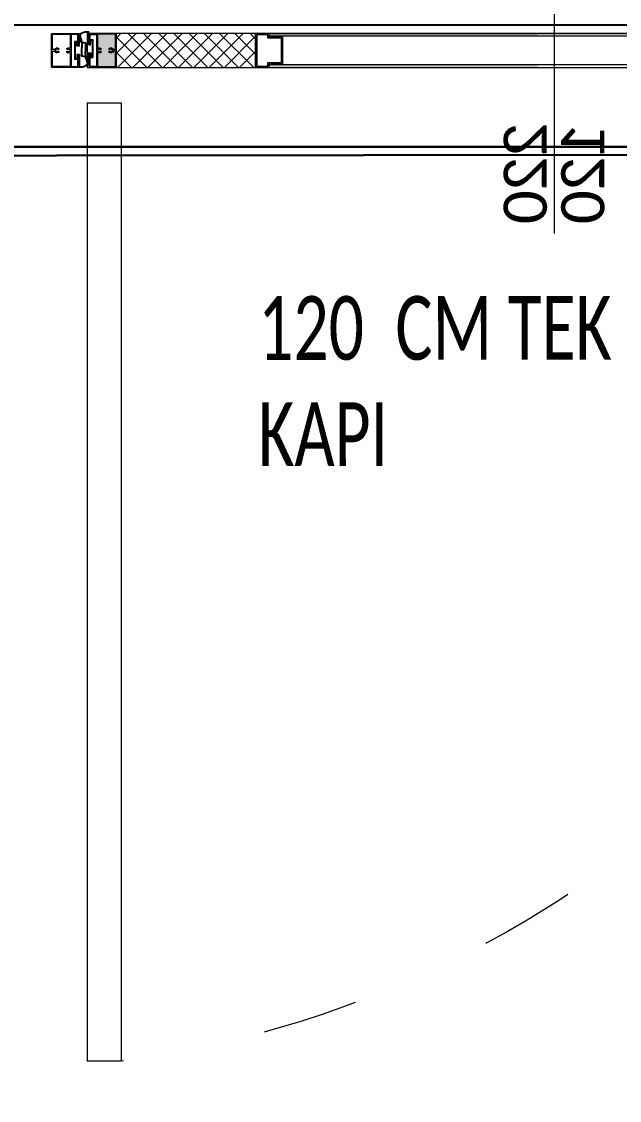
# Model space of a CAD drawing. Header units: millimetres. Extents: x -10496 to -5455, y -188 to 7293.
# Drawn here: x -7160.7 to -7085.7, y 2832.6 to 2968 of the extents above; entities that cross this region are included whole.
import ezdxf

# ---------------------------------------------------------------- set-up
doc = ezdxf.new("R2010")
doc.units = ezdxf.units.MM
doc.linetypes.add('ACAD_ISO03W100', pattern=[30, 12, -18])
for name, color, linetype in [('02_BEMASSUNG', 4, 'Continuous'), ('GJC ALAN', 2, 'Continuous'), ('İÇERİK1', 14, 'Continuous'), ('Kıtc-006 Yazı 001', 1, 'Continuous')]:
    doc.layers.add(name, color=color, linetype=linetype)
for name, color, linetype, lineweight in [('A-RCON-1', 8, 'Continuous', 5), ('GJC_duvar', 10, 'Continuous', 30), ('GJC_ölçüler', 253, 'Continuous', 5), ('Yazı', 1, 'Continuous', 18)]:
    doc.layers.add(name, color=color, linetype=linetype, lineweight=lineweight)
doc.styles.get("Standard").update_dxf_attribs({"font": 'calibri.ttf', "height": 15})
doc.styles.add('Ölçü50', font='calibri.ttf', dxfattribs={"width": 0.7})

# ---------------------------------------------------------------- blocks, each defined once
blk = doc.blocks.new('ADSAFDF')
for p, q in [((21262.34, -21268.38), (21264.66, -21266.77)), ((21264.66, -21266.77), (21270.38, -21267.22)), ((21270.38, -21267.22), (21278.27, -21268.63)), ((21261.02, -21269.79), (21262.34, -21268.38)), ((21278.27, -21268.63), (21292.07, -21276.4)), ((21247.31, -21273.41), (21256.11, -21270.2)), ((21256.11, -21270.2), (21250.72, -21271.44)), ((21256.11, -21270.2), (21251.87, -21271.84)), ((21256.11, -21270.2), (21251.9, -21275.08)), ((21261.17, -21269.76), (21256.11, -21270.2)), ((21256.11, -21270.2), (21256.11, -21270.2)), ((21257.32, -21272.41), (21261.02, -21269.79)), ((21250.72, -21271.44), (21244.84, -21273.65)), ((21251.87, -21271.84), (21249.58, -21273.94)), ((21279.43, -21271.97), (21278.76, -21274.43)), ((21215.46, -21274.95), (21219.5, -21274.25)), ((21219.5, -21274.25), (21222.21, -21274.4)), ((21233.74, -21274.44), (21222.66, -21274.59)), ((21231.71, -21278.77), (21233.74, -21274.44)), ((21233.74, -21274.44), (21237.08, -21273.82)), ((21233.74, -21274.44), (21233.74, -21274.44)), ((21237.08, -21273.82), (21242.15, -21274.74)), ((21242.55, -21274.44), (21241.72, -21275.08)), ((21244.84, -21273.65), (21242.55, -21274.44)), ((21244.26, -21279.78), (21247.31, -21273.41)), ((21249.58, -21273.94), (21247.36, -21276)), ((21278.76, -21274.43), (21276.56, -21276.22)), ((21209.1, -21276.46), (21210.96, -21275.72)), ((21210.96, -21275.72), (21215.46, -21274.95)), ((21222.66, -21274.59), (21216.44, -21276.64)), ((21251.9, -21275.08), (21248.72, -21282.18)), ((21270.07, -21275.17), (21270.71, -21281.97)), ((21208.21, -21278.1), (21209.1, -21276.46)), ((21216.44, -21276.64), (21213.19, -21277.78)), ((21247.36, -21276), (21245.7, -21281.37)), ((21276.56, -21276.22), (21270.08, -21276.47)), ((21291.99, -21280.36), (21276.56, -21276.22)), ((21292.07, -21276.4), (21294.15, -21277.14)), ((21294.15, -21277.14), (21298.59, -21279.39)), ((21208.12, -21279.52), (21208.21, -21278.1)), ((21213.19, -21277.78), (21211.6, -21278.1)), ((21211.6, -21278.1), (21213.58, -21281.03)), ((21211.87, -21281.41), (21208.12, -21279.52)), ((21233.5, -21282.16), (21231.71, -21278.77)), ((21243.7, -21285.09), (21244.26, -21279.78)), ((21298.59, -21279.39), (21299.34, -21280.85)), ((21213.58, -21281.03), (21220.83, -21282.23)), ((21293.14, -21281.16), (21291.99, -21280.36)), ((21294.94, -21282.28), (21293.14, -21281.16)), ((21296.96, -21280.9), (21299.5, -21282.98)), ((21299.34, -21280.85), (21302.01, -21282.61)), ((21214.4, -21281.81), (21211.87, -21281.41)), ((21218.22, -21282.74), (21214.4, -21281.81)), ((21220.83, -21282.23), (21229.2, -21283.88)), ((21236.95, -21283.08), (21233.5, -21282.16)), ((21245.7, -21281.37), (21246.08, -21283.28)), ((21248.72, -21282.18), (21248.87, -21285.9)), ((21270.71, -21281.97), (21270.4, -21285.65)), ((21296.85, -21283.22), (21294.94, -21282.28)), ((21222.1, -21284.65), (21218.22, -21282.74)), ((21229.2, -21283.88), (21233.41, -21283.22)), ((21229.46, -21283.94), (21229.35, -21285.13)), ((21233.41, -21283.22), (21236.95, -21283.08)), ((21240.16, -21283.84), (21236.95, -21283.08)), ((21241.95, -21284.56), (21240.16, -21283.84)), ((21246.08, -21283.28), (21244.9, -21287.18)), ((21298.45, -21283.71), (21296.85, -21283.22)), ((21299.97, -21284.33), (21298.45, -21283.71)), ((21300.95, -21283.37), (21298.95, -21282.68)), ((21299.5, -21282.98), (21300.89, -21283.78)), ((21300.89, -21283.78), (21299.97, -21284.33)), ((21302.61, -21284.81), (21300.95, -21283.37)), ((21302.01, -21282.61), (21302.97, -21284.45)), ((21225.05, -21284.42), (21222.1, -21284.65)), ((21227.42, -21284.84), (21225.05, -21284.42)), ((21229.35, -21285.13), (21227.42, -21284.84)), ((21241.95, -21284.56), (21243.7, -21285.09)), ((21243.7, -21285.09), (21244.9, -21287.18)), ((21265.93, -21284.81), (21261.09, -21285.56)), ((21262.45, -21285.61), (21265.93, -21284.81)), ((21265.93, -21284.81), (21270.4, -21285.65)), ((21302.97, -21284.45), (21302.61, -21284.81)), ((21248.87, -21285.9), (21246.16, -21285.76)), ((21248.87, -21285.9), (21246.26, -21290.71)), ((21256.91, -21286.27), (21255.34, -21289.95)), ((21261.09, -21285.56), (21256.91, -21286.27)), ((21259.55, -21288.99), (21262.45, -21285.61)), ((21270.4, -21285.65), (21272.22, -21286.27)), ((21270.4, -21285.65), (21272.22, -21286.27)), ((21272.22, -21286.27), (21276.95, -21291.08)), ((21244.9, -21287.18), (21242.29, -21289.55)), ((21258.55, -21294.26), (21259.55, -21288.99)), ((21242.29, -21289.55), (21241.25, -21295.64)), ((21255.34, -21289.95), (21255.73, -21293.12)), ((21246.26, -21290.71), (21244.1, -21295.01)), ((21276.95, -21291.08), (21278.18, -21294)), ((21281.34, -21293.15), (21278.18, -21294)), ((21287.82, -21293.14), (21281.34, -21293.15)), ((21287.83, -21294.99), (21287.82, -21293.14)), ((21260.69, -21299.16), (21258.55, -21294.26)), ((21278.18, -21294), (21278.24, -21295.02)), ((21241.25, -21295.64), (21242.97, -21301.15)), ((21244.1, -21295.01), (21243.88, -21300.23)), ((21278.31, -21296.23), (21278.24, -21295.02)), ((21285.2, -21299.84), (21287.83, -21294.99)), ((21278.04, -21297.86), (21278.31, -21296.23)), ((21215.72, -21297.85), (21216.39, -21297.67)), ((21215.75, -21298.62), (21215.72, -21297.85)), ((21217.38, -21299.56), (21215.75, -21298.62)), ((21216.39, -21297.67), (21218.32, -21298.05)), ((21218.32, -21298.05), (21218.67, -21297.58)), ((21218.67, -21297.58), (21222.07, -21298.04)), ((21221.87, -21298.76), (21221.17, -21299.97)), ((21223, -21297.63), (21221.87, -21298.76)), ((21222.07, -21298.04), (21223, -21297.63)), ((21225.83, -21297.52), (21223, -21297.63)), ((21234.38, -21298.82), (21225.83, -21297.52)), ((21229.7, -21299.63), (21234.38, -21298.82)), ((21234.38, -21298.82), (21238.13, -21299.78)), ((21276.91, -21299.74), (21278.04, -21297.86)), ((21219.31, -21300.9), (21217.38, -21299.56)), ((21221.17, -21299.97), (21224.32, -21303.28)), ((21228.88, -21303.36), (21229.7, -21299.63)), ((21238.13, -21299.78), (21242.97, -21301.15)), ((21264.5, -21301.33), (21260.69, -21299.16)), ((21275.37, -21301.08), (21276.91, -21299.74)), ((21282.85, -21301.42), (21285.2, -21299.84)), ((21220.41, -21301.51), (21219.31, -21300.9)), ((21223.27, -21302.77), (21220.41, -21301.51)), ((21242.97, -21301.15), (21245.13, -21303.35)), ((21243.88, -21300.23), (21243.72, -21301.49)), ((21264.97, -21301.5), (21262.43, -21303.81)), ((21266.98, -21302.22), (21264.5, -21301.33)), ((21274.45, -21301.41), (21272.66, -21302.09)), ((21274.45, -21301.41), (21282.85, -21301.42)), ((21274.47, -21301.42), (21275.37, -21301.08)), ((21267.82, -21302.2), (21265.04, -21303.37)), ((21272.66, -21302.09), (21266.98, -21302.22)), ((21224.32, -21303.28), (21227.59, -21305.81)), ((21230.68, -21306.54), (21228.88, -21303.36)), ((21245.13, -21303.35), (21248.45, -21305.16)), ((21262.43, -21303.81), (21259.24, -21308.03)), ((21265.04, -21303.37), (21262.43, -21303.81)), ((21248.45, -21305.16), (21253.36, -21306.14)), ((21227.59, -21305.81), (21229.65, -21306.6)), ((21229.65, -21306.6), (21230.68, -21306.54)), ((21235.92, -21307.95), (21230.68, -21306.54)), ((21240.99, -21309.68), (21235.92, -21307.95)), ((21259.24, -21308.03), (21252.06, -21311.3)), ((21246.55, -21311.44), (21240.99, -21309.68)), ((21252.06, -21311.3), (21246.55, -21311.44))]:
    blk.add_line(p, q)
blk = doc.blocks.new('120 çarpma kapı')
at = {"lineweight": 9, "true_color": 0xc7c8ca}
h = blk.add_hatch(color=9, dxfattribs=at)
h.dxf.hatch_style = 1
h.paths.add_polyline_path([(3009.12, 15205.69), (3009.09, 15205.67), (3009.07, 15205.69), (3008.85, 15205.69), (3008.83, 15205.67), (3008.8, 15205.69), (3008.59, 15205.69), (3008.56, 15205.67), (3008.54, 15205.69), (3008.33, 15205.69), (3008.3, 15205.67), (3008.27, 15205.69), (3008.06, 15205.69), (3008.04, 15205.67), (3008.01, 15205.69), (3007.8, 15205.69), (3007.77, 15205.67), (3007.75, 15205.69), (3007.68, 15205.69, 0.414214), (3007.64, 15205.65), (3007.64, 15201.47, 0.414214), (3007.68, 15201.43), (3007.75, 15201.43), (3007.77, 15201.45), (3007.8, 15201.43), (3008.01, 15201.43), (3008.04, 15201.45), (3008.06, 15201.43), (3008.27, 15201.43), (3008.3, 15201.45), (3008.33, 15201.43), (3008.54, 15201.43), (3008.56, 15201.45), (3008.59, 15201.43), (3008.8, 15201.43), (3008.83, 15201.45), (3008.85, 15201.43), (3009.07, 15201.43), (3009.09, 15201.45), (3009.12, 15201.43), (3009.33, 15201.43), (3009.36, 15201.45), (3009.38, 15201.43), (3009.6, 15201.43), (3009.62, 15201.45), (3009.65, 15201.43), (3009.86, 15201.43), (3009.89, 15201.45), (3009.91, 15201.43), (3010.13, 15201.43), (3010.15, 15201.45), (3010.18, 15201.43), (3010.39, 15201.43), (3010.42, 15201.45), (3010.44, 15201.43), (3010.65, 15201.43), (3010.68, 15201.45), (3010.71, 15201.43), (3010.92, 15201.43), (3010.94, 15201.45), (3010.97, 15201.43), (3011.03, 15201.43, 0.414214), (3011.05, 15201.45), (3011.05, 15202.92), (3010.94, 15202.92), (3010.92, 15202.92), (3010.92, 15201.58, -0.414214), (3010.9, 15201.55), (3010.11, 15201.55), (3010.11, 15205.56), (3010.9, 15205.56, -0.414214), (3010.92, 15205.54), (3010.92, 15204.2), (3010.94, 15204.2), (3011.05, 15204.2), (3011.05, 15205.67, 0.414214), (3011.03, 15205.69), (3010.97, 15205.69), (3010.94, 15205.67), (3010.92, 15205.69), (3010.71, 15205.69), (3010.68, 15205.67), (3010.65, 15205.69), (3010.44, 15205.69), (3010.42, 15205.67), (3010.39, 15205.69), (3010.18, 15205.69), (3010.15, 15205.67), (3010.13, 15205.69), (3009.91, 15205.69), (3009.89, 15205.67), (3009.86, 15205.69), (3009.65, 15205.69), (3009.62, 15205.67), (3009.6, 15205.69), (3009.38, 15205.69), (3009.36, 15205.67), (3009.33, 15205.69)])
h.paths.add_polyline_path([(3009.96, 15205.58, -0.414214), (3009.98, 15205.56), (3009.98, 15203.89, -0.561991), (3009.92, 15203.85, 0.306782), (3009.56, 15203.81, 1), (3009.66, 15203.68, -0.054412), (3009.69, 15203.7, 0.301481), (3009.7, 15203.72, -0.405143), (3009.71, 15203.74, -0.083097), (3009.77, 15203.75, -0.083097), (3009.84, 15203.74, -0.405143), (3009.85, 15203.72, 0.301481), (3009.85, 15203.7, -0.145709), (3009.92, 15203.64, 0.301473), (3009.94, 15203.63, -0.405144), (3009.96, 15203.62, -0.083419), (3009.97, 15203.56, -0.082774), (3009.96, 15203.5, -0.405142), (3009.94, 15203.48, 0.301489), (3009.92, 15203.48, -0.145709), (3009.85, 15203.41, 0.301481), (3009.85, 15203.39, -0.405143), (3009.84, 15203.37, -0.083097), (3009.77, 15203.36, -0.083097), (3009.71, 15203.37, -0.405143), (3009.7, 15203.39, 0.301481), (3009.69, 15203.41, -0.054412), (3009.66, 15203.43, 1), (3009.56, 15203.31, 0.306781), (3009.92, 15203.27, -0.561991), (3009.98, 15203.23), (3009.98, 15201.55, -0.414214), (3009.96, 15201.53), (3007.79, 15201.53, -0.414214), (3007.75, 15201.58), (3007.75, 15203.41, -0.414214), (3007.79, 15203.45), (3007.99, 15203.45, -0.306059), (3008.02, 15203.44, 0.514738), (3008.54, 15203.31, 1), (3008.43, 15203.43, -0.054412), (3008.4, 15203.41, 0.301481), (3008.4, 15203.39, -0.405143), (3008.39, 15203.37, -0.083097), (3008.32, 15203.36, -0.083097), (3008.26, 15203.37, -0.405143), (3008.25, 15203.39, 0.301481), (3008.24, 15203.41, -0.145709), (3008.18, 15203.48, 0.301473), (3008.16, 15203.48, -0.405144), (3008.14, 15203.5, -0.083419), (3008.13, 15203.56, -0.082774), (3008.14, 15203.62, -0.405142), (3008.16, 15203.63, 0.301489), (3008.18, 15203.64, -0.145709), (3008.24, 15203.7, 0.301481), (3008.25, 15203.72, -0.405143), (3008.26, 15203.74, -0.083097), (3008.32, 15203.75, -0.083097), (3008.39, 15203.74, -0.405143), (3008.4, 15203.72, 0.301481), (3008.4, 15203.7, -0.054412), (3008.43, 15203.68, 1), (3008.54, 15203.81, 0.514738), (3008.02, 15203.68, -0.306059), (3007.99, 15203.67), (3007.79, 15203.67, -0.414214), (3007.75, 15203.71), (3007.75, 15205.54, -0.414214), (3007.79, 15205.58)], flags=16)
h = blk.add_hatch(color=9, dxfattribs=at)
h.dxf.hatch_style = 1
h.paths.add_polyline_path([(3009.98, 15201.55), (3009.98, 15203.23, 0.561991), (3009.92, 15203.27, -0.306781), (3009.56, 15203.31, -1), (3009.66, 15203.43, 0.045173), (3009.69, 15203.42, -0.405963), (3009.7, 15203.39, 0.405143), (3009.71, 15203.37, 0.083097), (3009.77, 15203.36, 0.083097), (3009.84, 15203.37, 0.405143), (3009.85, 15203.39, -0.405963), (3009.86, 15203.42, 0.126935), (3009.92, 15203.47, -0.405953), (3009.94, 15203.48, 0.405142), (3009.96, 15203.5, 0.082774), (3009.97, 15203.56, 0.083419), (3009.96, 15203.62, 0.405144), (3009.94, 15203.63, -0.405974), (3009.92, 15203.64, 0.126932), (3009.86, 15203.7, -0.405963), (3009.85, 15203.72, 0.405143), (3009.84, 15203.74, 0.083097), (3009.77, 15203.75, 0.083097), (3009.71, 15203.74, 0.405143), (3009.7, 15203.72, -0.405963), (3009.69, 15203.7, 0.045173), (3009.66, 15203.68, -1), (3009.56, 15203.81, -0.306781), (3009.92, 15203.85, 0.561991), (3009.98, 15203.89), (3009.98, 15205.56, 0.414214), (3009.96, 15205.58), (3007.79, 15205.58, 0.414214), (3007.75, 15205.54), (3007.75, 15203.71, 0.414214), (3007.79, 15203.67), (3007.99, 15203.67, 0.306059), (3008.02, 15203.68, -0.514738), (3008.54, 15203.81, -1), (3008.43, 15203.68, 0.045173), (3008.41, 15203.7, -0.405963), (3008.4, 15203.72, 0.405143), (3008.39, 15203.74, 0.083097), (3008.32, 15203.75, 0.083097), (3008.26, 15203.74, 0.405143), (3008.25, 15203.72, -0.405963), (3008.24, 15203.7, 0.126935), (3008.18, 15203.64, -0.405953), (3008.16, 15203.63, 0.405142), (3008.14, 15203.62, 0.082774), (3008.13, 15203.56, 0.083419), (3008.14, 15203.5, 0.405144), (3008.16, 15203.48, -0.405974), (3008.18, 15203.47, 0.126932), (3008.24, 15203.42, -0.405963), (3008.25, 15203.39, 0.405143), (3008.26, 15203.37, 0.083097), (3008.32, 15203.36, 0.083097), (3008.39, 15203.37, 0.405143), (3008.4, 15203.39, -0.405963), (3008.41, 15203.42, 0.045173), (3008.43, 15203.43, -1), (3008.54, 15203.31, -0.514738), (3008.02, 15203.44, 0.306059), (3007.99, 15203.45), (3007.79, 15203.45, 0.414214), (3007.75, 15203.41), (3007.75, 15201.58, 0.414214), (3007.79, 15201.53), (3009.96, 15201.53, 0.414214)], flags=17)
h.paths.add_polyline_path([(3009.98, 15201.55, -0.414214), (3009.96, 15201.53), (3007.79, 15201.53, -0.414214), (3007.75, 15201.58), (3007.75, 15203.41, -0.414214), (3007.79, 15203.45), (3007.99, 15203.45, -0.306059), (3008.02, 15203.44, 0.514738), (3008.54, 15203.31, 1), (3008.43, 15203.43, -0.054412), (3008.4, 15203.41, 0.301481), (3008.4, 15203.39, -0.405143), (3008.39, 15203.37, -0.083097), (3008.32, 15203.36, -0.083097), (3008.26, 15203.37, -0.405143), (3008.25, 15203.39, 0.301481), (3008.24, 15203.41, -0.145709), (3008.18, 15203.48, 0.301473), (3008.16, 15203.48, -0.405144), (3008.14, 15203.5, -0.083419), (3008.13, 15203.56, -0.082774), (3008.14, 15203.62, -0.405142), (3008.16, 15203.63, 0.301489), (3008.18, 15203.64, -0.145709), (3008.24, 15203.7, 0.301481), (3008.25, 15203.72, -0.405143), (3008.26, 15203.74, -0.083097), (3008.32, 15203.75, -0.083097), (3008.39, 15203.74, -0.405143), (3008.4, 15203.72, 0.301481), (3008.4, 15203.7, -0.054412), (3008.43, 15203.68, 1), (3008.54, 15203.81, 0.514738), (3008.02, 15203.68, -0.306059), (3007.99, 15203.67), (3007.79, 15203.67, -0.414214), (3007.75, 15203.71), (3007.75, 15205.54, -0.414214), (3007.79, 15205.58), (3009.96, 15205.58, -0.414214), (3009.98, 15205.56), (3009.98, 15203.89, -0.561991), (3009.92, 15203.85, 0.306782), (3009.56, 15203.81, 1), (3009.66, 15203.68, -0.054412), (3009.69, 15203.7, 0.301481), (3009.7, 15203.72, -0.405143), (3009.71, 15203.74, -0.083097), (3009.77, 15203.75, -0.083097), (3009.84, 15203.74, -0.405143), (3009.85, 15203.72, 0.301481), (3009.85, 15203.7, -0.145709), (3009.92, 15203.64, 0.301473), (3009.94, 15203.63, -0.405144), (3009.96, 15203.62, -0.083419), (3009.97, 15203.56, -0.082774), (3009.96, 15203.5, -0.405142), (3009.94, 15203.48, 0.301489), (3009.92, 15203.48, -0.145709), (3009.85, 15203.41, 0.301481), (3009.85, 15203.39, -0.405143), (3009.84, 15203.37, -0.083097), (3009.77, 15203.36, -0.083097), (3009.71, 15203.37, -0.405143), (3009.7, 15203.39, 0.301481), (3009.69, 15203.41, -0.054412), (3009.66, 15203.43, 1), (3009.56, 15203.31, 0.306781), (3009.92, 15203.27, -0.561991), (3009.98, 15203.23)], flags=17)
at = {"lineweight": 9, "true_color": 0x000000}
h = blk.add_hatch(color=18, dxfattribs=at)
h.dxf.hatch_style = 1
h.paths.add_polyline_path([(3011.05, 15204.18), (3010.88, 15204.18), (3010.88, 15204.69), (3010.54, 15204.69), (3010.54, 15202.44), (3010.88, 15202.44), (3010.88, 15202.95), (3011.05, 15202.95), (3011.05, 15201.43, 0.149126), (3011.48, 15203.19), (3011.48, 15204.2, 1), (3011.48, 15205.7), (3011.05, 15205.7)])
h.paths.add_polyline_path([(3011.13, 15205.61), (3011.48, 15205.61, -1.062317), (3011.39, 15204.29), (3011.39, 15203.19, -0.120241), (3011.13, 15201.78), (3011.13, 15203.03), (3010.79, 15203.03), (3010.79, 15202.52), (3010.62, 15202.52), (3010.62, 15204.61), (3010.79, 15204.61), (3010.79, 15204.09), (3011.13, 15204.09)], flags=16)
h = blk.add_hatch(color=18, dxfattribs=at)
h.dxf.hatch_style = 1
h.paths.add_polyline_path([(3012.29, 15202.71), (3012.46, 15202.71), (3012.46, 15202.2), (3012.8, 15202.2), (3012.8, 15204.45), (3012.46, 15204.45), (3012.46, 15203.94), (3012.29, 15203.94), (3012.29, 15205.46, 0.149126), (3011.86, 15203.7), (3011.86, 15202.69, 1), (3011.86, 15201.19), (3012.29, 15201.19)])
h.paths.add_polyline_path([(3012.2, 15201.28), (3011.86, 15201.28, -1.062317), (3011.95, 15202.6), (3011.95, 15203.7, -0.120241), (3012.2, 15205.11), (3012.2, 15203.86), (3012.54, 15203.86), (3012.54, 15204.37), (3012.71, 15204.37), (3012.71, 15202.28), (3012.54, 15202.28), (3012.54, 15202.79), (3012.2, 15202.79)], flags=16)
at = {"lineweight": 9, "true_color": 0xc7c8ca}
h = blk.add_hatch(color=9, dxfattribs=at)
h.dxf.hatch_style = 1
h.paths.add_polyline_path([(3013.27, 15201.43), (3013.47, 15201.43), (3013.49, 15201.45), (3013.52, 15201.43), (3013.73, 15201.43), (3013.76, 15201.45), (3013.78, 15201.43), (3014, 15201.43), (3014.02, 15201.45), (3014.05, 15201.43), (3014.26, 15201.43), (3014.29, 15201.45), (3014.31, 15201.43), (3014.53, 15201.43), (3014.55, 15201.45), (3014.58, 15201.43), (3014.79, 15201.43), (3014.82, 15201.45), (3014.84, 15201.43), (3015.06, 15201.43), (3015.08, 15201.45), (3015.11, 15201.43), (3015.32, 15201.43), (3015.74, 15201.85), (3015.74, 15205.65, 0.668179), (3015.67, 15205.68), (3015.62, 15205.68), (3015.61, 15205.67), (3015.58, 15205.69), (3015.37, 15205.69), (3015.35, 15205.67), (3015.32, 15205.69), (3015.11, 15205.69), (3015.08, 15205.67), (3015.06, 15205.69), (3014.84, 15205.69), (3014.82, 15205.67), (3014.79, 15205.69), (3014.58, 15205.69), (3014.55, 15205.67), (3014.53, 15205.69), (3014.31, 15205.69), (3014.29, 15205.67), (3014.26, 15205.69), (3014.05, 15205.69), (3014.02, 15205.67), (3014, 15205.69), (3013.78, 15205.69), (3013.76, 15205.67), (3013.73, 15205.69), (3013.52, 15205.69), (3013.27, 15205.44)])
h = blk.add_hatch(color=9, dxfattribs=at)
h.dxf.hatch_style = 1
h.paths.add_polyline_path([(3013.4, 15201.55), (3013.4, 15203.23, -0.561991), (3013.46, 15203.27, 0.306781), (3013.82, 15203.31, 1), (3013.72, 15203.43, -0.045173), (3013.69, 15203.42, 0.405963), (3013.68, 15203.39, -0.405143), (3013.67, 15203.37, -0.083097), (3013.61, 15203.36, -0.083097), (3013.55, 15203.37, -0.405143), (3013.54, 15203.39, 0.405963), (3013.52, 15203.42, -0.126935), (3013.47, 15203.47, 0.405953), (3013.45, 15203.48, -0.405142), (3013.42, 15203.5, -0.082774), (3013.41, 15203.56, -0.083419), (3013.42, 15203.62, -0.405144), (3013.45, 15203.63, 0.405974), (3013.47, 15203.64, -0.126932), (3013.52, 15203.7, 0.405963), (3013.54, 15203.72, -0.405143), (3013.55, 15203.74, -0.083097), (3013.61, 15203.75, -0.083097), (3013.67, 15203.74, -0.405143), (3013.68, 15203.72, 0.405963), (3013.69, 15203.7, -0.045173), (3013.72, 15203.68, 1), (3013.82, 15203.81, 0.306781), (3013.46, 15203.85, -0.561991), (3013.4, 15203.89), (3013.4, 15205.56, -0.414214), (3013.42, 15205.58), (3015.59, 15205.58, -0.414214), (3015.64, 15205.54), (3015.64, 15203.71, -0.414214), (3015.59, 15203.67), (3015.39, 15203.67, -0.306059), (3015.36, 15203.68, 0.514738), (3014.84, 15203.81, 1), (3014.95, 15203.68, -0.045173), (3014.98, 15203.7, 0.405963), (3014.99, 15203.72, -0.405143), (3015, 15203.74, -0.083097), (3015.06, 15203.75, -0.083097), (3015.12, 15203.74, -0.405143), (3015.13, 15203.72, 0.405963), (3015.14, 15203.7, -0.126935), (3015.2, 15203.64, 0.405953), (3015.22, 15203.63, -0.405142), (3015.24, 15203.62, -0.082774), (3015.25, 15203.56, -0.083419), (3015.24, 15203.5, -0.405144), (3015.22, 15203.48, 0.405974), (3015.2, 15203.47, -0.126932), (3015.14, 15203.42, 0.405963), (3015.13, 15203.39, -0.405143), (3015.12, 15203.37, -0.083097), (3015.06, 15203.36, -0.083097), (3015, 15203.37, -0.405143), (3014.99, 15203.39, 0.405963), (3014.98, 15203.42, -0.045173), (3014.95, 15203.43, 1), (3014.84, 15203.31, 0.514738), (3015.36, 15203.44, -0.306059), (3015.39, 15203.45), (3015.59, 15203.45, -0.414214), (3015.64, 15203.41), (3015.64, 15201.58, -0.414214), (3015.59, 15201.53), (3013.42, 15201.53, -0.414214)], flags=17)
h.paths.add_polyline_path([(3013.4, 15201.55, 0.414214), (3013.42, 15201.53), (3015.59, 15201.53, 0.414214), (3015.64, 15201.58), (3015.64, 15203.41, 0.414214), (3015.59, 15203.45), (3015.39, 15203.45, 0.306059), (3015.36, 15203.44, -0.514738), (3014.84, 15203.31, -1), (3014.95, 15203.43, 0.054412), (3014.98, 15203.41, -0.301481), (3014.99, 15203.39, 0.405143), (3015, 15203.37, 0.083097), (3015.06, 15203.36, 0.083097), (3015.12, 15203.37, 0.405143), (3015.13, 15203.39, -0.301481), (3015.14, 15203.41, 0.145709), (3015.21, 15203.48, -0.301473), (3015.22, 15203.48, 0.405144), (3015.24, 15203.5, 0.083419), (3015.25, 15203.56, 0.082774), (3015.24, 15203.62, 0.405142), (3015.22, 15203.63, -0.301489), (3015.21, 15203.64, 0.145709), (3015.14, 15203.7, -0.301481), (3015.13, 15203.72, 0.405143), (3015.12, 15203.74, 0.083097), (3015.06, 15203.75, 0.083097), (3015, 15203.74, 0.405143), (3014.99, 15203.72, -0.301481), (3014.98, 15203.7, 0.054412), (3014.95, 15203.68, -1), (3014.84, 15203.81, -0.514738), (3015.36, 15203.68, 0.306059), (3015.39, 15203.67), (3015.59, 15203.67, 0.414214), (3015.64, 15203.71), (3015.64, 15205.54, 0.414214), (3015.59, 15205.58), (3013.42, 15205.58, 0.414214), (3013.4, 15205.56), (3013.4, 15203.89, 0.561991), (3013.46, 15203.85, -0.306782), (3013.82, 15203.81, -1), (3013.72, 15203.68, 0.054412), (3013.69, 15203.7, -0.301481), (3013.68, 15203.72, 0.405143), (3013.67, 15203.74, 0.083097), (3013.61, 15203.75, 0.083097), (3013.55, 15203.74, 0.405143), (3013.54, 15203.72, -0.301481), (3013.53, 15203.7, 0.145709), (3013.46, 15203.64, -0.301473), (3013.45, 15203.63, 0.405144), (3013.42, 15203.62, 0.083419), (3013.41, 15203.56, 0.082774), (3013.42, 15203.5, 0.405142), (3013.45, 15203.48, -0.301489), (3013.46, 15203.48, 0.145709), (3013.53, 15203.41, -0.301481), (3013.54, 15203.39, 0.405143), (3013.55, 15203.37, 0.083097), (3013.61, 15203.36, 0.083097), (3013.67, 15203.37, 0.405143), (3013.68, 15203.39, -0.301481), (3013.69, 15203.41, 0.054412), (3013.72, 15203.43, -1), (3013.82, 15203.31, -0.306781), (3013.46, 15203.27, 0.561991), (3013.4, 15203.23)], flags=17)
at = {"lineweight": 9, "true_color": 0x000000}
h = blk.add_hatch(color=18, dxfattribs=at)
h.dxf.hatch_style = 1
h.paths.add_polyline_path([(3034.93, 15205.69), (3033.23, 15205.69), (3033.23, 15201.43), (3034.93, 15201.43), (3034.93, 15201.77), (3034.93, 15201.85), (3036.64, 15201.85), (3036.64, 15205.26), (3034.93, 15205.26)])
h.paths.add_polyline_path([(3034.76, 15205.52), (3034.76, 15205.09), (3036.47, 15205.09), (3036.47, 15202.02), (3034.76, 15202.02), (3034.76, 15201.6), (3033.4, 15201.6), (3033.4, 15205.52)], flags=16)
at = {"lineweight": 9}
h = blk.add_hatch(color=4, dxfattribs=at)
h.dxf.hatch_style = 1
h.paths.add_polyline_path([(3034.55, 15205.69), (3034.55, 15205.35), (3068.66, 15205.35), (3068.66, 15205.69)])
h.paths.add_polyline_path([(3068.66, 15201.43), (3068.66, 15201.77), (3034.55, 15201.77), (3034.55, 15201.43)])
for p, q in [((3012.11, 15210.16), (3012.11, 15330.47)), ((3016.37, 15330.47), (3012.11, 15330.47)), ((3016.37, 15210.16), (3016.37, 15330.47)), ((3012.11, 15210.16), (3016.37, 15210.16)), ((3011.48, 15205.7), (3011.05, 15205.7)), ((3011.05, 15204.18), (3011.05, 15205.7)), ((3011.48, 15205.61), (3011.13, 15205.61)), ((3011.13, 15204.09), (3011.13, 15205.61)), ((3012.11, 15205.69), (3132.04, 15205.69)), ((3012.11, 15201.43), (3012.11, 15205.69)), ((3012.29, 15203.94), (3012.29, 15205.46)), ((3015.74, 15205.69), (3033.23, 15205.69)), ((3015.74, 15201.43), (3015.74, 15205.69)), ((3033.23, 15201.43), (3033.23, 15205.69)), ((3033.23, 15205.69), (3034.93, 15205.69)), ((3033.23, 15205.69), (3033.23, 15201.43)), ((3033.4, 15201.6), (3033.4, 15205.52)), ((3033.4, 15205.52), (3034.76, 15205.52)), ((3034.76, 15205.52), (3034.76, 15205.09)), ((3034.93, 15205.69), (3034.93, 15205.26)), ((3034.93, 15205.69), (3109.66, 15205.69)), ((3034.93, 15205.35), (3034.93, 15205.69)), ((3109.66, 15205.35), (3034.93, 15205.35)), ((3010.88, 15204.69), (3010.54, 15204.69)), ((3010.54, 15204.69), (3010.54, 15202.44)), ((3010.79, 15204.61), (3010.62, 15204.61)), ((3010.62, 15204.61), (3010.62, 15202.52)), ((3010.79, 15204.09), (3010.79, 15204.61)), ((3011.13, 15204.09), (3010.79, 15204.09)), ((3010.88, 15204.18), (3010.88, 15204.69)), ((3011.05, 15204.18), (3010.88, 15204.18)), ((3011.39, 15204.29), (3011.39, 15203.19)), ((3011.48, 15204.2), (3011.48, 15203.19)), ((3012.2, 15203.86), (3012.2, 15205.11)), ((3012.46, 15203.94), (3012.46, 15204.45)), ((3012.46, 15204.45), (3012.8, 15204.45)), ((3012.54, 15203.86), (3012.54, 15204.37)), ((3012.54, 15204.37), (3012.71, 15204.37)), ((3012.71, 15202.28), (3012.71, 15204.37)), ((3012.8, 15202.2), (3012.8, 15204.45)), ((3034.76, 15205.09), (3036.47, 15205.09)), ((3034.93, 15205.26), (3036.64, 15205.26)), ((3036.47, 15205.09), (3036.47, 15202.02)), ((3036.64, 15205.26), (3036.64, 15201.85)), ((3011.13, 15203.03), (3010.79, 15203.03)), ((3010.79, 15203.03), (3010.79, 15202.52)), ((3011.05, 15202.95), (3010.88, 15202.95)), ((3010.88, 15202.95), (3010.88, 15202.44)), ((3011.05, 15202.95), (3011.05, 15201.43)), ((3011.13, 15203.03), (3011.13, 15201.78)), ((3011.86, 15202.69), (3011.86, 15203.7)), ((3011.95, 15202.6), (3011.95, 15203.7)), ((3012.2, 15203.86), (3012.54, 15203.86)), ((3012.2, 15202.79), (3012.54, 15202.79)), ((3012.2, 15202.79), (3012.2, 15201.28)), ((3012.29, 15203.94), (3012.46, 15203.94)), ((3012.29, 15202.71), (3012.46, 15202.71)), ((3012.29, 15202.71), (3012.29, 15201.19)), ((3012.46, 15202.71), (3012.46, 15202.2)), ((3012.54, 15202.79), (3012.54, 15202.28)), ((3010.88, 15202.44), (3010.54, 15202.44)), ((3010.79, 15202.52), (3010.62, 15202.52)), ((3011.86, 15201.28), (3012.2, 15201.28)), ((3132.04, 15201.43), (3012.11, 15201.43)), ((3012.46, 15202.2), (3012.8, 15202.2)), ((3012.54, 15202.28), (3012.71, 15202.28)), ((3033.23, 15201.43), (3015.74, 15201.43)), ((3034.93, 15201.43), (3033.23, 15201.43)), ((3034.76, 15201.6), (3033.4, 15201.6)), ((3036.47, 15202.02), (3034.76, 15202.02)), ((3034.76, 15202.02), (3034.76, 15201.6)), ((3036.64, 15201.85), (3034.93, 15201.85)), ((3034.93, 15201.85), (3034.93, 15201.43)), ((3109.66, 15201.77), (3034.93, 15201.77)), ((3034.93, 15201.77), (3034.93, 15201.43)), ((3034.93, 15201.43), (3109.66, 15201.43)), ((3011.86, 15201.19), (3012.29, 15201.19))]:
    blk.add_line(p, q, dxfattribs=at)
at = {"color": 40, "linetype": 'Continuous', "lineweight": 9, "true_color": 0xf8d731}
for p, q in [((3015.74, 15205.68), (3015.76, 15205.69)), ((3015.74, 15203.76), (3017.67, 15205.69)), ((3015.74, 15201.85), (3019.59, 15205.69)), ((3020.17, 15201.43), (3015.9, 15205.69)), ((3017.24, 15201.43), (3021.5, 15205.69)), ((3022.08, 15201.43), (3017.82, 15205.69)), ((3019.15, 15201.43), (3023.42, 15205.69)), ((3024, 15201.43), (3019.73, 15205.69)), ((3021.07, 15201.43), (3025.33, 15205.69)), ((3025.91, 15201.43), (3021.65, 15205.69)), ((3022.98, 15201.43), (3027.24, 15205.69)), ((3027.83, 15201.43), (3023.56, 15205.69)), ((3024.9, 15201.43), (3029.16, 15205.69)), ((3029.74, 15201.43), (3025.48, 15205.69)), ((3026.81, 15201.43), (3031.07, 15205.69)), ((3031.65, 15201.43), (3027.39, 15205.69)), ((3028.72, 15201.43), (3032.99, 15205.69)), ((3033.23, 15201.77), (3029.31, 15205.69)), ((3033.23, 15203.69), (3031.22, 15205.69)), ((3033.23, 15205.6), (3033.13, 15205.69)), ((3030.64, 15201.43), (3033.23, 15204.01)), ((3018.25, 15201.43), (3015.74, 15203.94)), ((3016.34, 15201.43), (3015.74, 15202.02)), ((3032.55, 15201.43), (3033.23, 15202.1))]:
    blk.add_line(p, q, dxfattribs=at)
at = {"lineweight": 9}
for centre, radius, start, end in [((3011.47, 15204.95), 0.665, 262.8546, 89.7777), ((3011.48, 15204.95), 0.748, 270, 90), ((3014.96, 15203.88), 3.1, 149.4196, 183.3468), ((3014.96, 15203.88), 3.02, 155.9982, 183.4237), ((3008.38, 15203.01), 3.1, 329.4196, 3.3468), ((3011.86, 15201.94), 0.748, 90, 270), ((3008.37, 15203.01), 3.02, 335.9982, 3.4237), ((3011.86, 15201.94), 0.665, 82.8546, 269.7777)]:
    blk.add_arc(centre, radius, start, end, dxfattribs=at)
at = {"layer": '02_BEMASSUNG', "linetype": 'ACAD_ISO03W100', "lineweight": 9}
blk.add_arc((2998.63, 15197.41), 134.24, 5.4498, 82.4044, dxfattribs=at)
at = {"layer": 'İÇERİK1', "color": 0, "lineweight": 9}
for p, q in [((3007.64, 15205.65), (3007.64, 15201.47)), ((3007.75, 15205.69), (3007.68, 15205.69)), ((3007.77, 15205.67), (3007.75, 15205.69)), ((3007.75, 15205.54), (3007.75, 15203.71)), ((3007.8, 15205.69), (3007.77, 15205.67)), ((3009.96, 15205.58), (3007.79, 15205.58)), ((3008.01, 15205.69), (3007.8, 15205.69)), ((3008.04, 15205.67), (3008.01, 15205.69)), ((3008.06, 15205.69), (3008.04, 15205.67)), ((3008.27, 15205.69), (3008.06, 15205.69)), ((3008.3, 15205.67), (3008.27, 15205.69)), ((3008.33, 15205.69), (3008.3, 15205.67)), ((3008.54, 15205.69), (3008.33, 15205.69)), ((3008.56, 15205.67), (3008.54, 15205.69)), ((3008.59, 15205.69), (3008.56, 15205.67)), ((3008.8, 15205.69), (3008.59, 15205.69)), ((3008.83, 15205.67), (3008.8, 15205.69)), ((3008.85, 15205.69), (3008.83, 15205.67)), ((3009.07, 15205.69), (3008.85, 15205.69)), ((3009.09, 15205.67), (3009.07, 15205.69)), ((3009.12, 15205.69), (3009.09, 15205.67)), ((3009.33, 15205.69), (3009.12, 15205.69)), ((3009.36, 15205.67), (3009.33, 15205.69)), ((3009.38, 15205.69), (3009.36, 15205.67)), ((3009.6, 15205.69), (3009.38, 15205.69)), ((3009.62, 15205.67), (3009.6, 15205.69)), ((3009.65, 15205.69), (3009.62, 15205.67)), ((3009.86, 15205.69), (3009.65, 15205.69)), ((3009.89, 15205.67), (3009.86, 15205.69)), ((3009.91, 15205.69), (3009.89, 15205.67)), ((3010.13, 15205.69), (3009.91, 15205.69)), ((3009.98, 15203.89), (3009.98, 15205.56)), ((3010.11, 15201.55), (3010.11, 15205.56)), ((3010.11, 15205.56), (3010.9, 15205.56)), ((3010.15, 15205.67), (3010.13, 15205.69)), ((3010.18, 15205.69), (3010.15, 15205.67)), ((3010.39, 15205.69), (3010.18, 15205.69)), ((3010.42, 15205.67), (3010.39, 15205.69)), ((3010.44, 15205.69), (3010.42, 15205.67)), ((3010.65, 15205.69), (3010.44, 15205.69)), ((3010.68, 15205.67), (3010.65, 15205.69)), ((3010.71, 15205.69), (3010.68, 15205.67)), ((3010.92, 15205.69), (3010.71, 15205.69)), ((3010.94, 15205.67), (3010.92, 15205.69)), ((3010.92, 15205.54), (3010.92, 15204.2)), ((3010.97, 15205.69), (3010.94, 15205.67)), ((3011.03, 15205.69), (3010.97, 15205.69)), ((3011.05, 15204.2), (3011.05, 15205.67)), ((3012.33, 15204.2), (3012.33, 15205.67)), ((3012.35, 15205.69), (3012.41, 15205.69)), ((3012.41, 15205.69), (3012.44, 15205.67)), ((3012.44, 15205.67), (3012.46, 15205.69)), ((3012.46, 15205.69), (3012.68, 15205.69)), ((3012.46, 15205.54), (3012.46, 15204.2)), ((3013.27, 15205.56), (3012.48, 15205.56)), ((3012.68, 15205.69), (3012.7, 15205.67)), ((3012.7, 15205.67), (3012.73, 15205.69)), ((3012.73, 15205.69), (3012.94, 15205.69)), ((3012.94, 15205.69), (3012.97, 15205.67)), ((3012.97, 15205.67), (3012.99, 15205.69)), ((3012.99, 15205.69), (3013.2, 15205.69)), ((3013.2, 15205.69), (3013.23, 15205.67)), ((3013.23, 15205.67), (3013.26, 15205.69)), ((3013.26, 15205.69), (3013.47, 15205.69)), ((3013.27, 15201.55), (3013.27, 15205.56)), ((3013.4, 15203.89), (3013.4, 15205.56)), ((3013.42, 15205.58), (3015.59, 15205.58)), ((3013.47, 15205.69), (3013.49, 15205.67)), ((3013.49, 15205.67), (3013.52, 15205.69)), ((3013.52, 15205.69), (3013.73, 15205.69)), ((3013.73, 15205.69), (3013.76, 15205.67)), ((3013.76, 15205.67), (3013.78, 15205.69)), ((3013.78, 15205.69), (3014, 15205.69)), ((3014, 15205.69), (3014.02, 15205.67)), ((3014.02, 15205.67), (3014.05, 15205.69)), ((3014.05, 15205.69), (3014.26, 15205.69)), ((3014.26, 15205.69), (3014.29, 15205.67)), ((3014.29, 15205.67), (3014.31, 15205.69)), ((3014.31, 15205.69), (3014.53, 15205.69)), ((3014.53, 15205.69), (3014.55, 15205.67)), ((3014.55, 15205.67), (3014.58, 15205.69)), ((3014.58, 15205.69), (3014.79, 15205.69)), ((3014.79, 15205.69), (3014.82, 15205.67)), ((3014.82, 15205.67), (3014.84, 15205.69)), ((3014.84, 15205.69), (3015.06, 15205.69)), ((3015.06, 15205.69), (3015.08, 15205.67)), ((3015.08, 15205.67), (3015.11, 15205.69)), ((3015.11, 15205.69), (3015.32, 15205.69)), ((3015.32, 15205.69), (3015.35, 15205.67)), ((3015.35, 15205.67), (3015.37, 15205.69)), ((3015.37, 15205.69), (3015.58, 15205.69)), ((3015.58, 15205.69), (3015.61, 15205.67)), ((3015.61, 15205.67), (3015.64, 15205.69)), ((3015.64, 15205.69), (3015.7, 15205.69)), ((3015.64, 15205.54), (3015.64, 15203.71)), ((3015.74, 15205.65), (3015.74, 15201.47)), ((3010.92, 15204.2), (3010.94, 15204.2)), ((3010.94, 15204.2), (3011.05, 15204.2)), ((3012.44, 15204.2), (3012.33, 15204.2)), ((3012.46, 15204.2), (3012.44, 15204.2)), ((3007.75, 15203.41), (3007.75, 15201.58)), ((3007.79, 15203.67), (3007.99, 15203.67)), ((3007.99, 15203.45), (3007.79, 15203.45)), ((3009.98, 15201.55), (3009.98, 15203.23)), ((3010.94, 15202.92), (3010.92, 15202.92)), ((3010.92, 15202.92), (3010.92, 15201.58)), ((3011.05, 15202.92), (3010.94, 15202.92)), ((3011.05, 15201.45), (3011.05, 15202.92)), ((3012.33, 15202.92), (3012.44, 15202.92)), ((3012.33, 15201.45), (3012.33, 15202.92)), ((3012.44, 15202.92), (3012.46, 15202.92)), ((3012.46, 15202.92), (3012.46, 15201.58)), ((3013.4, 15201.55), (3013.4, 15203.23)), ((3015.59, 15203.67), (3015.39, 15203.67)), ((3015.39, 15203.45), (3015.59, 15203.45)), ((3015.64, 15203.41), (3015.64, 15201.58)), ((3007.68, 15201.43), (3007.75, 15201.43)), ((3007.75, 15201.43), (3007.77, 15201.45)), ((3007.77, 15201.45), (3007.8, 15201.43)), ((3007.79, 15201.53), (3009.96, 15201.53)), ((3007.8, 15201.43), (3008.01, 15201.43)), ((3008.01, 15201.43), (3008.04, 15201.45)), ((3008.04, 15201.45), (3008.06, 15201.43)), ((3008.06, 15201.43), (3008.27, 15201.43)), ((3008.27, 15201.43), (3008.3, 15201.45)), ((3008.3, 15201.45), (3008.33, 15201.43)), ((3008.33, 15201.43), (3008.54, 15201.43)), ((3008.54, 15201.43), (3008.56, 15201.45)), ((3008.56, 15201.45), (3008.59, 15201.43)), ((3008.59, 15201.43), (3008.8, 15201.43)), ((3008.8, 15201.43), (3008.83, 15201.45)), ((3008.83, 15201.45), (3008.85, 15201.43)), ((3008.85, 15201.43), (3009.07, 15201.43)), ((3009.07, 15201.43), (3009.09, 15201.45)), ((3009.09, 15201.45), (3009.12, 15201.43)), ((3009.12, 15201.43), (3009.33, 15201.43)), ((3009.33, 15201.43), (3009.36, 15201.45)), ((3009.36, 15201.45), (3009.38, 15201.43)), ((3009.38, 15201.43), (3009.6, 15201.43)), ((3009.6, 15201.43), (3009.62, 15201.45)), ((3009.62, 15201.45), (3009.65, 15201.43)), ((3009.65, 15201.43), (3009.86, 15201.43)), ((3009.86, 15201.43), (3009.89, 15201.45)), ((3009.89, 15201.45), (3009.91, 15201.43)), ((3009.91, 15201.43), (3010.13, 15201.43)), ((3010.9, 15201.55), (3010.11, 15201.55)), ((3010.13, 15201.43), (3010.15, 15201.45)), ((3010.15, 15201.45), (3010.18, 15201.43)), ((3010.18, 15201.43), (3010.39, 15201.43)), ((3010.39, 15201.43), (3010.42, 15201.45)), ((3010.42, 15201.45), (3010.44, 15201.43)), ((3010.44, 15201.43), (3010.65, 15201.43)), ((3010.65, 15201.43), (3010.68, 15201.45)), ((3010.68, 15201.45), (3010.71, 15201.43)), ((3010.71, 15201.43), (3010.92, 15201.43)), ((3010.92, 15201.43), (3010.94, 15201.45)), ((3010.94, 15201.45), (3010.97, 15201.43)), ((3010.97, 15201.43), (3011.03, 15201.43)), ((3012.41, 15201.43), (3012.35, 15201.43)), ((3012.44, 15201.45), (3012.41, 15201.43)), ((3012.46, 15201.43), (3012.44, 15201.45)), ((3012.68, 15201.43), (3012.46, 15201.43)), ((3012.48, 15201.55), (3013.27, 15201.55)), ((3012.7, 15201.45), (3012.68, 15201.43)), ((3012.73, 15201.43), (3012.7, 15201.45)), ((3012.94, 15201.43), (3012.73, 15201.43)), ((3012.97, 15201.45), (3012.94, 15201.43)), ((3012.99, 15201.43), (3012.97, 15201.45)), ((3013.2, 15201.43), (3012.99, 15201.43)), ((3013.23, 15201.45), (3013.2, 15201.43)), ((3013.26, 15201.43), (3013.23, 15201.45)), ((3013.47, 15201.43), (3013.26, 15201.43)), ((3015.59, 15201.53), (3013.42, 15201.53)), ((3013.49, 15201.45), (3013.47, 15201.43)), ((3013.52, 15201.43), (3013.49, 15201.45)), ((3013.73, 15201.43), (3013.52, 15201.43)), ((3013.76, 15201.45), (3013.73, 15201.43)), ((3013.78, 15201.43), (3013.76, 15201.45)), ((3014, 15201.43), (3013.78, 15201.43)), ((3014.02, 15201.45), (3014, 15201.43)), ((3014.05, 15201.43), (3014.02, 15201.45)), ((3014.26, 15201.43), (3014.05, 15201.43)), ((3014.29, 15201.45), (3014.26, 15201.43)), ((3014.31, 15201.43), (3014.29, 15201.45)), ((3014.53, 15201.43), (3014.31, 15201.43)), ((3014.55, 15201.45), (3014.53, 15201.43)), ((3014.58, 15201.43), (3014.55, 15201.45)), ((3014.79, 15201.43), (3014.58, 15201.43)), ((3014.82, 15201.45), (3014.79, 15201.43)), ((3014.84, 15201.43), (3014.82, 15201.45)), ((3015.06, 15201.43), (3014.84, 15201.43)), ((3015.08, 15201.45), (3015.06, 15201.43)), ((3015.11, 15201.43), (3015.08, 15201.45)), ((3015.32, 15201.43), (3015.11, 15201.43)), ((3015.35, 15201.45), (3015.32, 15201.43)), ((3015.37, 15201.43), (3015.35, 15201.45)), ((3015.58, 15201.43), (3015.37, 15201.43)), ((3015.61, 15201.45), (3015.58, 15201.43)), ((3015.64, 15201.43), (3015.61, 15201.45)), ((3015.7, 15201.43), (3015.64, 15201.43))]:
    blk.add_line(p, q, dxfattribs=at)
for centre, radius, start, end in [((3007.68, 15205.65), 0.0426, 90, 180), ((3007.79, 15205.54), 0.0426, 90, 180), ((3009.96, 15205.56), 0.0213, 0, 90), ((3010.9, 15205.54), 0.0256, 0, 90), ((3011.03, 15205.67), 0.0213, 0, 90), ((3012.35, 15205.67), 0.0213, 90, 180), ((3012.48, 15205.54), 0.0256, 90, 180), ((3013.42, 15205.56), 0.0213, 90, 180), ((3015.59, 15205.54), 0.0426, 0, 90), ((3015.7, 15205.65), 0.0426, 0, 90), ((3007.79, 15203.71), 0.0426, 180, 270), ((3007.79, 15203.41), 0.0426, 90, 180), ((3007.99, 15203.69), 0.0256, 270, 338.0687), ((3007.99, 15203.43), 0.0256, 21.9313, 90), ((3008.32, 15203.56), 0.328, 49.1223, 158.0687), ((3008.32, 15203.56), 0.328, 201.9313, 310.8777), ((3008.32, 15203.56), 0.195, 160.9996, 179.9268), ((3008.32, 15203.56), 0.195, 179.9268, 199.0008), ((3008.15, 15203.62), 0.0166, 72.7799, 160.9996), ((3008.15, 15203.5), 0.0166, 199.0008, 287.2209), ((3008.16, 15203.65), 0.0166, 252.7799, 341.1592), ((3008.16, 15203.47), 0.0166, 18.8373, 107.2209), ((3008.32, 15203.56), 0.166, 120.5319, 149.4686), ((3008.32, 15203.56), 0.166, 210.5321, 239.4681), ((3008.23, 15203.72), 0.0166, 288.8393, 17.2207), ((3008.23, 15203.4), 0.0166, 342.7793, 71.1607), ((3008.26, 15203.73), 0.0166, 109.0008, 197.2207), ((3008.26, 15203.39), 0.0166, 162.7793, 250.9992), ((3008.32, 15203.56), 0.195, 90, 109.0008), ((3008.32, 15203.56), 0.195, 250.9992, 270), ((3008.32, 15203.56), 0.195, 70.9992, 90), ((3008.32, 15203.56), 0.195, 270, 289.0008), ((3008.38, 15203.73), 0.0166, 342.7793, 70.9992), ((3008.38, 15203.39), 0.0166, 289.0008, 17.2207), ((3008.41, 15203.72), 0.0166, 162.7793, 251.1607), ((3008.41, 15203.4), 0.0166, 108.8393, 197.2207), ((3008.32, 15203.56), 0.166, 49.1223, 59.4681), ((3008.32, 15203.56), 0.166, 300.5319, 310.8777), ((3008.48, 15203.75), 0.081, 229.1222, 49.1225), ((3008.48, 15203.37), 0.081, 310.8776, 130.8777), ((3009.61, 15203.75), 0.081, 130.8773, 310.878), ((3009.61, 15203.37), 0.081, 49.1223, 229.1224), ((3009.77, 15203.56), 0.328, 62.6576, 130.8777), ((3009.77, 15203.56), 0.328, 229.1223, 297.3424), ((3009.77, 15203.56), 0.166, 120.5319, 130.8777), ((3009.77, 15203.56), 0.166, 229.1223, 239.4681), ((3009.68, 15203.72), 0.0166, 288.8393, 17.2207), ((3009.68, 15203.4), 0.0166, 342.7793, 71.1607), ((3009.71, 15203.73), 0.0166, 109.0008, 197.2207), ((3009.71, 15203.39), 0.0166, 162.7793, 250.9992), ((3009.77, 15203.56), 0.195, 90, 109.0008), ((3009.77, 15203.56), 0.195, 250.9992, 270), ((3009.77, 15203.56), 0.195, 70.9992, 90), ((3009.77, 15203.56), 0.195, 270, 289.0008), ((3009.83, 15203.73), 0.0166, 342.7793, 70.9992), ((3009.83, 15203.39), 0.0166, 289.0008, 17.2207), ((3009.86, 15203.72), 0.0166, 162.7793, 251.1607), ((3009.86, 15203.4), 0.0166, 108.8393, 197.2207), ((3009.77, 15203.56), 0.166, 30.5321, 59.4681), ((3009.77, 15203.56), 0.166, 300.5319, 329.4686), ((3009.94, 15203.89), 0.0426, 242.6576, 0), ((3009.93, 15203.65), 0.0166, 198.8373, 287.2209), ((3009.93, 15203.47), 0.0166, 72.7799, 161.1592), ((3009.94, 15203.23), 0.0426, 0, 117.3424), ((3009.94, 15203.62), 0.0166, 19.0008, 107.2209), ((3009.94, 15203.5), 0.0166, 252.7799, 340.9996), ((3009.77, 15203.56), 0.195, 359.9268, 19.0008), ((3009.77, 15203.56), 0.195, 340.9996, 359.9268), ((3013.44, 15203.89), 0.0426, 180, 297.3424), ((3013.44, 15203.23), 0.0426, 62.6576, 180), ((3013.61, 15203.56), 0.195, 160.9992, 180.0732), ((3013.61, 15203.56), 0.195, 180.0732, 199.0004), ((3013.44, 15203.62), 0.0166, 72.7791, 160.9992), ((3013.44, 15203.5), 0.0166, 199.0004, 287.2201), ((3013.45, 15203.65), 0.0166, 252.7791, 341.1627), ((3013.45, 15203.47), 0.0166, 18.8408, 107.2201), ((3013.61, 15203.56), 0.328, 49.1223, 117.3424), ((3013.61, 15203.56), 0.328, 242.6576, 310.8777), ((3013.61, 15203.56), 0.166, 120.5319, 149.4679), ((3013.61, 15203.56), 0.166, 210.5314, 239.4681), ((3013.52, 15203.72), 0.0166, 288.8393, 17.2207), ((3013.52, 15203.4), 0.0166, 342.7793, 71.1607), ((3013.55, 15203.73), 0.0166, 109.0008, 197.2207), ((3013.55, 15203.39), 0.0166, 162.7793, 250.9992), ((3013.61, 15203.56), 0.195, 90, 109.0008), ((3013.61, 15203.56), 0.195, 250.9992, 270), ((3013.61, 15203.56), 0.195, 70.9992, 90), ((3013.61, 15203.56), 0.195, 270, 289.0008), ((3013.67, 15203.73), 0.0166, 342.7793, 70.9992), ((3013.67, 15203.39), 0.0166, 289.0008, 17.2207), ((3013.7, 15203.72), 0.0166, 162.7793, 251.1607), ((3013.7, 15203.4), 0.0166, 108.8393, 197.2207), ((3013.61, 15203.56), 0.166, 49.1223, 59.4681), ((3013.61, 15203.56), 0.166, 300.5319, 310.8777), ((3013.77, 15203.75), 0.081, 229.122, 49.1227), ((3013.77, 15203.37), 0.081, 310.8776, 130.8777), ((3014.9, 15203.75), 0.081, 130.8775, 310.8778), ((3014.9, 15203.37), 0.081, 49.1223, 229.1224), ((3015.06, 15203.56), 0.328, 21.9313, 130.8777), ((3015.06, 15203.56), 0.328, 229.1223, 338.0687), ((3015.06, 15203.56), 0.166, 120.5319, 130.8777), ((3015.06, 15203.56), 0.166, 229.1223, 239.4681), ((3015, 15203.73), 0.0166, 109.0008, 197.2207), ((3014.97, 15203.72), 0.0166, 288.8393, 17.2207), ((3014.97, 15203.4), 0.0166, 342.7793, 71.1607), ((3015, 15203.39), 0.0166, 162.7793, 250.9992), ((3015.06, 15203.56), 0.195, 90, 109.0008), ((3015.06, 15203.56), 0.195, 250.9992, 270), ((3015.06, 15203.56), 0.195, 70.9992, 90), ((3015.06, 15203.56), 0.195, 270, 289.0008), ((3015.12, 15203.73), 0.0166, 342.7793, 70.9992), ((3015.12, 15203.39), 0.0166, 289.0008, 17.2207), ((3015.15, 15203.72), 0.0166, 162.7793, 251.1607), ((3015.15, 15203.4), 0.0166, 108.8393, 197.2207), ((3015.06, 15203.56), 0.166, 30.5314, 59.4681), ((3015.06, 15203.56), 0.166, 300.5319, 329.4679), ((3015.22, 15203.65), 0.0166, 198.8408, 287.2201), ((3015.22, 15203.47), 0.0166, 72.7791, 161.1627), ((3015.23, 15203.62), 0.0166, 19.0004, 107.2201), ((3015.23, 15203.5), 0.0166, 252.7791, 340.9992), ((3015.06, 15203.56), 0.195, 0.0732, 19.0004), ((3015.06, 15203.56), 0.195, 340.9992, 0.0732), ((3015.39, 15203.69), 0.0256, 201.9313, 270), ((3015.39, 15203.43), 0.0256, 90, 158.0687), ((3015.59, 15203.71), 0.0426, 270, 0), ((3015.59, 15203.41), 0.0426, 0, 90), ((3007.68, 15201.47), 0.0426, 180, 270), ((3007.79, 15201.58), 0.0426, 180, 270), ((3009.96, 15201.55), 0.0213, 270, 0), ((3010.9, 15201.58), 0.0256, 270, 0), ((3011.03, 15201.45), 0.0213, 270, 0), ((3012.35, 15201.45), 0.0213, 180, 270), ((3012.48, 15201.58), 0.0256, 180, 270), ((3013.42, 15201.55), 0.0213, 180, 270), ((3015.59, 15201.58), 0.0426, 270, 0), ((3015.7, 15201.47), 0.0426, 270, 0)]:
    blk.add_arc(centre, radius, start, end, dxfattribs=at)
at = {"layer": 'Yazı'}
blk.add_line((3070.73, 15226.56), (3070.73, 15198.55), dxfattribs=at)
for s, p in [('220', (3069.76, 15212.58)), ('120', (3076.98, 15212.58))]:
    blk.add_text(s, height=5.4, rotation=90, dxfattribs=at).set_placement(p)
blk = doc.blocks.new('new ytong')
at = {"layer": 'GJC_duvar'}
for points in [[(-17793.35, 3228.72), (-18803.41, 3228.9)], [(-17793.34, 3213.56), (-18803.38, 3213.56)]]:
    blk.add_lwpolyline(points, dxfattribs=at)

msp = doc.modelspace()

# ---------------------------------------------------------------- block references
at = {"layer": 'A-RCON-1', "rotation": 142.8171260906697}
msp.add_blockref('ADSAFDF', (-2977.6, -27006.61), dxfattribs=at)
at = {"layer": 'GJC_ölçüler', "xscale": -1, "rotation": 180}
msp.add_blockref('120 çarpma kapı', (-10164.55, 18167.97), dxfattribs=at)

# ---------------------------------------------------------------- texts
at = {"layer": 'Kıtc-006 Yazı 001', "lineweight": 0, "insert": (-7131, 2933.55), "char_height": 8, "attachment_point": 1, "rotation": 0.0406, "style": 'Ölçü50'}
msp.add_mtext_dynamic_manual_height_columns('\\pxt4;{\\fCalibri|b0|i0|c162|p34;\\C0;\\c16777215;120\\fCalibri|b0|i0|c0|p34;  CM TEK KANAT PASLANMAZ \\fCalibri|b0|i0|c162|p34;ÇARPMA \\P\\fCalibri|b0|i0|c0|p34;KAPI}', width=1064.5719, gutter_width=0.765, heights=[0], dxfattribs=at)

# ---------------------------------------------------------------- next in the draw order: block references
at = {"layer": 'GJC_duvar', "color": 41, "true_color": 0xf4ee51}
msp.add_blockref('new ytong', (11608.46, -261.26), dxfattribs=at)

# ---------------------------------------------------------------- next in the draw order: linework, layer by layer
at = {"layer": 'GJC ALAN', "color": 40, "lineweight": 30, "true_color": 0xf8d731}
msp.add_lwpolyline([(-6154.88, 2952.3), (-7194.84, 2951.16), (-7194.84, 2951.16), (-7274.89, 2951.16), (-7274.89, 3031.16), (-7204.88, 3031.16), (-7204.88, 3068.13), (-7484.88, 3068.13), (-7484.88, 2374.3), (-7244.88, 2374.3), (-7244.88, 2604.3), (-7194.88, 2604.3), (-7194.88, 2376.71), (-7194.88, 2374.3), (-6187.88, 2374.3), (-6187.88, 2455.3), (-6154.88, 2455.3)], close=True, dxfattribs=at)

doc.saveas('drawing.dxf')
